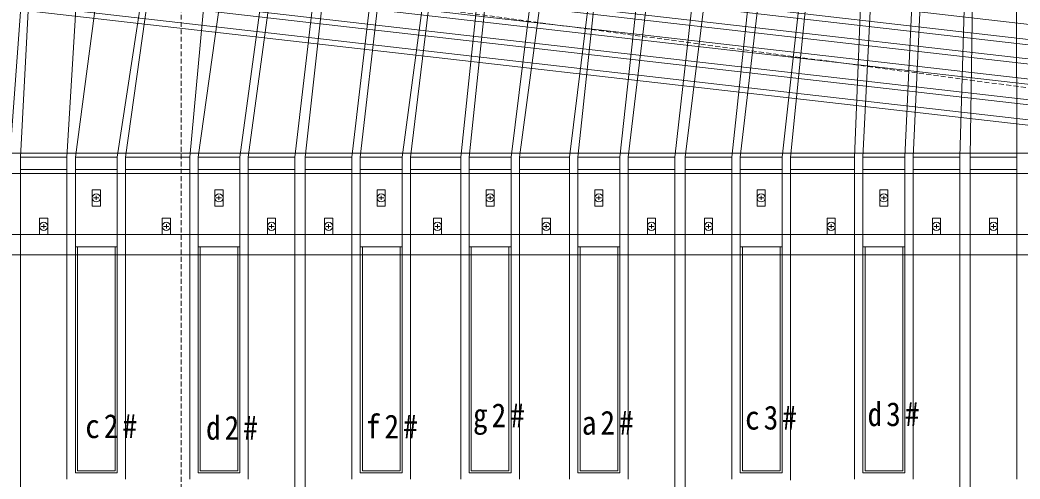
# Model space of a CAD drawing. Units: millimetres, scale not verified. Extents: x -578 to 563, y -303 to 234.
# Drawn here: x -194.1 to 51.1, y -102.7 to 9.9 of the extents above; entities that cross this region are included whole.
import ezdxf

# ---------------------------------------------------------------- set-up
doc = ezdxf.new("R2010")
doc.units = ezdxf.units.MM
doc.linetypes.add('DASHED1', pattern=[1.8, 1.2, -0.6])
for name, color, linetype, lineweight in [('0-1', 7, 'Continuous', 9), ('0-4', 2, 'Continuous', 9), ('0-A', 7, 'Continuous', 9), ('0-B', 2, 'Continuous', 9)]:
    doc.layers.add(name, color=color, linetype=linetype, lineweight=lineweight)
doc.styles.add('ＭＳ ゴシック', font='')
doc.styles.get('ＭＳ ゴシック').set_extended_font_data('MS Gothic')

msp = doc.modelspace()

# ---------------------------------------------------------------- linework, layer by layer
at = {"layer": '0-1'}
for p, q in [((29.268, 71.482), (24.939, -23.729)), ((36.371, -23.729), (39.268, 71.926)), ((40.265, 71.994), (38.928, -23.729)), ((50.36, -23.729), (50.265, 72.672)), ((-6.722, 68.809), (-17.462, -23.729)), ((3.278, 69.487), (-7.197, -23.729)), ((-5.144, -23.729), (4.275, 69.554)), ((14.275, 70.232), (10.569, -23.729)), ((12.622, -23.729), (17.272, 70.435)), ((27.272, 71.113), (22.887, -23.729)), ((-37.211, 66.742), (-46.988, -23.729)), ((-44.935, -23.729), (-34.215, 66.945)), ((-23.215, 67.691), (-33.503, -23.729)), ((-30.946, -23.729), (-19.719, 67.928)), ((-19.515, -23.729), (-9.719, 68.606)), ((-76.701, 64.066), (-85.993, -23.729)), ((-83.94, -23.729), (-74.704, 64.201)), ((-62.704, 65.014), (-73.676, -23.729)), ((-71.623, -23.729), (-59.708, 65.218)), ((-48.211, 65.997), (-59.305, -23.729)), ((-57.253, -23.729), (-47.711, 66.031)), ((-116.69, 61.355), (-126.67, -23.729)), ((-124.112, -23.729), (-114.694, 61.491)), ((-102.694, 62.304), (-112.681, -23.729)), ((-110.628, -23.729), (-100.697, 62.439)), ((-88.701, 63.252), (-100.363, -23.729)), ((-98.31, -23.729), (-87.701, 63.32)), ((-144.683, 59.458), (-152.472, -23.729)), ((-150.419, -23.729), (-138.687, 59.864)), ((-128.69, 60.542), (-140.154, -23.729)), ((-138.101, -23.729), (-126.687, 60.678)), ((-193.987, -23.729), (-189.674, 56.408)), ((-177.674, 57.222), (-182.555, -23.729)), ((-180.503, -23.729), (-169.679, 57.764)), ((-157.679, 58.577), (-170.238, -23.729)), ((-168.185, -23.729), (-156.683, 58.644)), ((-190.67, 56.341), (-196.544, -23.729)), ((-193.987, -137.729), (-193.987, -23.729)), ((-193.987, -23.729), (-182.555, -23.729)), ((-182.555, -23.729), (-182.555, -102.729)), ((-180.503, -101.229), (-180.503, -23.729)), ((-180.503, -23.729), (-170.238, -23.729)), ((-170.238, -101.229), (-170.238, -23.729)), ((-168.185, -23.729), (-168.185, -102.729)), ((-168.185, -23.729), (-152.472, -23.729)), ((-152.472, -23.729), (-152.472, -102.729)), ((-150.419, -101.229), (-150.419, -23.729)), ((-150.419, -23.729), (-140.154, -23.729)), ((-140.154, -101.229), (-140.154, -23.729)), ((-138.101, -23.729), (-138.101, -102.729)), ((-138.101, -23.729), (-126.67, -23.729)), ((-126.67, -137.729), (-126.67, -23.729)), ((-124.112, -137.729), (-124.112, -23.729)), ((-124.112, -23.729), (-112.681, -23.729)), ((-112.681, -23.729), (-112.681, -102.729)), ((-110.628, -101.229), (-110.628, -23.729)), ((-110.628, -23.729), (-100.363, -23.729)), ((-100.363, -101.229), (-100.363, -23.729)), ((-98.31, -23.729), (-98.31, -102.729)), ((-98.31, -23.729), (-85.993, -23.729)), ((-85.993, -23.729), (-85.993, -102.729)), ((-83.94, -101.229), (-83.94, -23.729)), ((-83.94, -23.729), (-73.676, -23.729)), ((-73.676, -101.229), (-73.676, -23.729)), ((-71.623, -23.729), (-71.623, -102.729)), ((-71.623, -23.729), (-59.305, -23.729)), ((-59.305, -23.729), (-59.305, -102.729)), ((-57.253, -101.229), (-57.253, -23.729)), ((-57.253, -23.729), (-46.988, -23.729)), ((-46.988, -101.229), (-46.988, -23.729)), ((-44.935, -23.729), (-44.935, -102.729)), ((-44.935, -23.729), (-33.503, -23.729)), ((-33.503, -137.729), (-33.503, -23.729)), ((-30.946, -137.729), (-30.946, -23.729)), ((-30.946, -23.729), (-19.515, -23.729)), ((-19.515, -23.729), (-19.515, -102.729)), ((-17.462, -101.229), (-17.462, -23.729)), ((-17.462, -23.729), (-7.197, -23.729)), ((-7.197, -101.229), (-7.197, -23.729)), ((-5.144, -23.729), (-5.144, -102.96)), ((-5.144, -23.729), (10.569, -23.729)), ((10.569, -23.729), (10.569, -102.729)), ((12.622, -101.229), (12.622, -23.729)), ((12.622, -23.729), (22.887, -23.729)), ((22.887, -101.229), (22.887, -23.729)), ((24.939, -23.729), (24.939, -102.729)), ((24.939, -23.729), (36.371, -23.729)), ((36.371, -137.729), (36.371, -23.729)), ((38.928, -137.729), (38.928, -23.729)), ((38.928, -23.729), (50.36, -23.729)), ((50.36, -23.729), (50.36, -102.729)), ((-193.987, -26.729), (-182.555, -26.729)), ((-180.503, -26.729), (-170.238, -26.729)), ((-168.185, -26.729), (-152.472, -26.729)), ((-150.419, -26.729), (-140.154, -26.729)), ((-138.101, -26.729), (-126.67, -26.729)), ((-124.112, -26.729), (-112.681, -26.729)), ((-110.628, -26.729), (-100.363, -26.729)), ((-98.31, -26.729), (-85.993, -26.729)), ((-83.94, -26.729), (-73.676, -26.729)), ((-71.623, -26.729), (-59.305, -26.729)), ((-57.253, -26.729), (-46.988, -26.729)), ((-44.935, -26.729), (-33.503, -26.729)), ((-30.946, -26.729), (-19.515, -26.729)), ((-17.462, -26.729), (-7.197, -26.729)), ((-5.144, -26.729), (10.569, -26.729)), ((12.622, -26.729), (22.887, -26.729)), ((24.939, -26.729), (36.371, -26.729)), ((38.928, -26.729), (50.36, -26.729)), ((-176.037, -33.732), (-174.723, -33.732)), ((-175.369, -33.197), (-175.369, -34.225)), ((-145.953, -33.732), (-144.639, -33.732)), ((-145.285, -33.197), (-145.285, -34.225)), ((-106.162, -33.732), (-104.849, -33.732)), ((-105.494, -33.197), (-105.494, -34.225)), ((-79.475, -33.732), (-78.161, -33.732)), ((-78.806, -33.197), (-78.806, -34.225)), ((-52.787, -33.732), (-51.473, -33.732)), ((-52.119, -33.197), (-52.119, -34.225)), ((-12.996, -33.732), (-11.682, -33.732)), ((-12.328, -33.197), (-12.328, -34.225)), ((17.088, -33.732), (18.401, -33.732)), ((17.756, -33.197), (17.756, -34.225)), ((-188.94, -40.729), (-187.626, -40.729)), ((-188.271, -40.194), (-188.271, -41.222)), ((-158.856, -40.729), (-157.542, -40.729)), ((-158.187, -40.194), (-158.187, -41.222)), ((-133.054, -40.729), (-131.74, -40.729)), ((-132.386, -40.194), (-132.386, -41.222)), ((-119.065, -40.729), (-117.751, -40.729)), ((-118.397, -40.194), (-118.397, -41.222)), ((-92.377, -40.729), (-91.064, -40.729)), ((-91.709, -40.194), (-91.709, -41.222)), ((-65.69, -40.729), (-64.376, -40.729)), ((-65.021, -40.194), (-65.021, -41.222)), ((-39.888, -40.729), (-38.574, -40.729)), ((-39.219, -40.194), (-39.219, -41.222)), ((-25.899, -40.729), (-24.585, -40.729)), ((-25.23, -40.194), (-25.23, -41.222)), ((4.185, -40.729), (5.499, -40.729)), ((4.853, -40.194), (4.853, -41.222)), ((29.987, -40.729), (31.301, -40.729)), ((30.655, -40.194), (30.655, -41.222)), ((43.976, -40.729), (45.29, -40.729)), ((44.644, -40.194), (44.644, -41.222)), ((-193.987, -42.729), (-182.555, -42.729)), ((-193.987, -42.729), (-182.555, -42.729)), ((-180.503, -42.729), (-170.238, -42.729)), ((-168.185, -42.729), (-152.472, -42.729)), ((-168.185, -42.729), (-152.472, -42.729)), ((-138.101, -42.729), (-126.67, -42.729)), ((-138.101, -42.729), (-126.67, -42.729)), ((-124.112, -42.729), (-112.681, -42.729)), ((-124.112, -42.729), (-112.681, -42.729)), ((-98.31, -42.729), (-85.993, -42.729)), ((-98.31, -42.729), (-85.993, -42.729)), ((-71.623, -42.729), (-59.305, -42.729)), ((-71.623, -42.729), (-59.305, -42.729)), ((-44.935, -42.729), (-33.503, -42.729)), ((-44.935, -42.729), (-33.503, -42.729)), ((-30.946, -42.729), (-19.515, -42.729)), ((-30.946, -42.729), (-19.515, -42.729)), ((-5.144, -42.729), (10.569, -42.729)), ((-5.144, -42.729), (10.569, -42.729)), ((24.939, -42.729), (36.371, -42.729)), ((24.939, -42.729), (36.371, -42.729)), ((38.928, -42.729), (50.36, -42.729)), ((38.928, -42.729), (50.36, -42.729)), ((-180.503, -45.715), (-170.238, -45.715)), ((-179.989, -100.715), (-179.989, -45.715)), ((-170.751, -100.715), (-170.751, -45.715)), ((-150.419, -45.715), (-140.154, -45.715)), ((-149.906, -100.715), (-149.906, -45.715)), ((-140.667, -100.715), (-140.667, -45.715)), ((-100.363, -45.715), (-110.628, -45.715)), ((-110.115, -100.715), (-110.115, -45.715)), ((-100.877, -100.715), (-100.877, -45.715)), ((-73.676, -45.715), (-83.94, -45.715)), ((-83.427, -100.715), (-83.427, -45.715)), ((-74.189, -100.715), (-74.189, -45.715)), ((-46.988, -45.715), (-57.253, -45.715)), ((-56.739, -100.715), (-56.739, -45.715)), ((-47.501, -100.715), (-47.501, -45.715)), ((-17.462, -45.715), (-7.197, -45.715)), ((-16.948, -100.715), (-16.948, -45.715)), ((-7.71, -100.715), (-7.71, -45.715)), ((12.622, -45.715), (22.887, -45.715)), ((13.135, -100.715), (13.135, -45.715)), ((22.373, -100.715), (22.373, -45.715)), ((-170.238, -101.229), (-180.503, -101.229)), ((-170.751, -100.715), (-179.989, -100.715)), ((-140.154, -101.229), (-150.419, -101.229)), ((-140.667, -100.715), (-149.906, -100.715)), ((-100.363, -101.229), (-110.628, -101.229)), ((-100.877, -100.715), (-110.115, -100.715)), ((-73.676, -101.229), (-83.94, -101.229)), ((-74.189, -100.715), (-83.427, -100.715)), ((-46.988, -101.229), (-57.253, -101.229)), ((-47.501, -100.715), (-56.739, -100.715)), ((-7.197, -101.229), (-17.462, -101.229)), ((-7.71, -100.715), (-16.948, -100.715)), ((22.887, -101.229), (12.622, -101.229)), ((22.373, -100.715), (13.135, -100.715))]:
    msp.add_line(p, q, dxfattribs=at)
for points in [[(-176.369, -35.732), (-174.369, -35.732), (-174.369, -31.732), (-176.369, -31.732)], [(-146.285, -35.732), (-144.285, -35.732), (-144.285, -31.732), (-146.285, -31.732)], [(-106.494, -35.732), (-104.494, -35.732), (-104.494, -31.732), (-106.494, -31.732)], [(-79.806, -35.732), (-77.806, -35.732), (-77.806, -31.732), (-79.806, -31.732)], [(-53.119, -35.732), (-51.119, -35.732), (-51.119, -31.732), (-53.119, -31.732)], [(-13.328, -35.732), (-11.328, -35.732), (-11.328, -31.732), (-13.328, -31.732)], [(16.756, -35.732), (18.756, -35.732), (18.756, -31.732), (16.756, -31.732)], [(-189.271, -42.729), (-187.271, -42.729), (-187.271, -38.729), (-189.271, -38.729)], [(-159.187, -42.729), (-157.187, -42.729), (-157.187, -38.729), (-159.187, -38.729)], [(-133.386, -42.729), (-131.386, -42.729), (-131.386, -38.729), (-133.386, -38.729)], [(-119.397, -42.729), (-117.397, -42.729), (-117.397, -38.729), (-119.397, -38.729)], [(-92.709, -42.729), (-90.709, -42.729), (-90.709, -38.729), (-92.709, -38.729)], [(-66.021, -42.729), (-64.021, -42.729), (-64.021, -38.729), (-66.021, -38.729)], [(-40.219, -42.729), (-38.219, -42.729), (-38.219, -38.729), (-40.219, -38.729)], [(-26.23, -42.729), (-24.23, -42.729), (-24.23, -38.729), (-26.23, -38.729)], [(3.853, -42.729), (5.853, -42.729), (5.853, -38.729), (3.853, -38.729)], [(29.655, -42.729), (31.655, -42.729), (31.655, -38.729), (29.655, -38.729)], [(43.644, -42.729), (45.644, -42.729), (45.644, -38.729), (43.644, -38.729)]]:
    msp.add_lwpolyline(points, close=True, dxfattribs=at)
for centre in [(-175.369, -33.732), (-145.285, -33.732), (-105.494, -33.732), (-78.806, -33.732), (-52.119, -33.732), (-12.328, -33.732), (17.756, -33.732), (-188.271, -40.729), (-158.187, -40.729), (-132.386, -40.729), (-118.397, -40.729), (-91.709, -40.729), (-65.021, -40.729), (-39.219, -40.729), (-25.23, -40.729), (4.853, -40.729), (30.655, -40.729), (44.644, -40.729)]:
    msp.add_circle(centre, 1, dxfattribs=at)
at = {"layer": '0-4', "color": 4, "linetype": 'DASHED1'}
msp.add_line((-154.585, 221.799), (-154.585, -147.729), dxfattribs=at)
at = {"layer": '0-4'}
for points in [[(-537.415, 76.661), (362.807, -26.648), (492.891, -21.261)], [(-537.415, 71.687), (373.082, -32.913), (474.827, -26.743)], [(-529.124, 72.019), (370.352, -31.238), (484.134, -23.994)], [(-537.415, 61.745), (392.855, -44.679), (474.984, -39.559)], [(-529.124, 62.143), (390.217, -43.123), (483.802, -36.659)], [(-537.415, 56.763), (403.102, -50.918), (492.698, -47.051)], [(-529.124, 57.078), (400.685, -49.428), (501.83, -44.418)]]:
    msp.add_lwpolyline(points, dxfattribs=at)
at = {"layer": '0-4', "color": 134}
for points in [[(-537.415, 66.728), (382.553, -38.519), (492.696, -34.503)], [(-529.124, 67.051), (379.981, -37.029), (501.714, -32.03)]]:
    msp.add_lwpolyline(points, dxfattribs=at)
at = {"layer": '0-4', "color": 6}
for points in [[(-537.415, 51.774), (413.389, -57.085), (474.905, -52.845)], [(-529.124, 52.161), (411.127, -55.581), (484.076, -49.984)]]:
    msp.add_lwpolyline(points, dxfattribs=at)
at = {"layer": '0-A', "color": 4, "linetype": 'DASHED1'}
msp.add_line((-519.585, 69.782), (464.415, -61.69), dxfattribs=at)
at = {"layer": '0-A'}
for p, q in [((-519.585, -22.729), (170.014, -22.729)), ((-519.585, -27.729), (170.014, -27.729)), ((-474.585, -42.729), (160.415, -42.729)), ((-474.585, -47.729), (160.415, -47.729))]:
    msp.add_line(p, q, dxfattribs=at)

# ---------------------------------------------------------------- texts
at = {"layer": '0-B', "char_height": 5.865, "attachment_point": 7, "style": 'ＭＳ ゴシック'}
for s, insert in [('\\T1.27;\\W0.9;g2#', (-82.997, -91.922)), ('\\T1.27;\\W0.9;c3#', (-16.274, -90.671)), ('\\T1.27;\\W0.9;d3#', (13.751, -89.837)), ('\\T1.27;\\W0.9;c2#', (-178.078, -92.756)), ('\\T1.27;\\W0.9;d2#', (-148.47, -93.173)), ('\\T1.27;\\W0.9;f2#', (-109.27, -92.756)), ('\\T1.27;\\W0.9;a2#', (-56.308, -91.922))]:
    msp.add_mtext(s, dxfattribs=dict(at, insert=insert))

doc.saveas('drawing.dxf')
